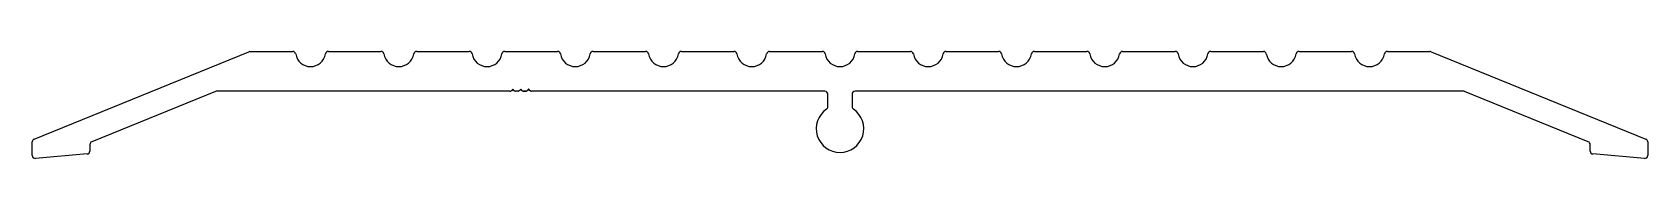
# Model space of a CAD drawing. Header units: inches. Extents: x -102 to 102, y -1 to 13.
import ezdxf

# ---------------------------------------------------------------- set-up
doc = ezdxf.new("R2010")
doc.units = ezdxf.units.IN
doc.header["$MEASUREMENT"] = 0
doc.layers.add('1', color=7, linetype='Continuous')

msp = doc.modelspace()

# ---------------------------------------------------------------- linework, layer by layer
at = {"layer": '1', "color": 7, "linetype": 'Continuous'}
for p, q in [((-101.36, 1.83), (-74.36, 12.81)), ((-74.22, 12.84), (-68.85, 12.84)), ((-64.35, 12.84), (-57.75, 12.84)), ((-53.25, 12.84), (-46.65, 12.84)), ((-42.15, 12.84), (-35.55, 12.84)), ((-31.05, 12.84), (-24.45, 12.84)), ((-19.95, 12.84), (-13.35, 12.84)), ((-8.85, 12.84), (-2.25, 12.84)), ((2.25, 12.84), (8.85, 12.84)), ((13.35, 12.84), (19.95, 12.84)), ((24.45, 12.84), (31.05, 12.84)), ((35.55, 12.84), (42.15, 12.84)), ((46.65, 12.84), (53.25, 12.84)), ((57.75, 12.84), (64.35, 12.84)), ((68.85, 12.84), (74.21, 12.84)), ((74.36, 12.81), (101.36, 1.83)), ((-78.56, 7.81), (-94.12, 1.48)), ((-42.79, 7.84), (-78.42, 7.84)), ((-41.52, 7.84), (-42.79, 7.84)), ((-41.17, 8.08), (-41.34, 7.91)), ((-40.99, 7.91), (-41.16, 8.08)), ((-40.52, 7.84), (-40.81, 7.84)), ((-40.17, 8.08), (-40.34, 7.91)), ((-39.99, 7.91), (-40.16, 8.08)), ((-39.52, 7.84), (-39.81, 7.84)), ((-39.81, 7.84), (-39.52, 7.84)), ((-39.52, 7.84), (-39.81, 7.84)), ((-39.81, 7.84), (-39.52, 7.84)), ((-39.52, 7.84), (-39.81, 7.84)), ((-39.17, 8.08), (-39.34, 7.91)), ((-38.99, 7.91), (-39.16, 8.08)), ((-38.06, 7.84), (-38.81, 7.84)), ((-38.81, 7.84), (-38.81, 7.84)), ((-1.91, 7.84), (-38.06, 7.84)), ((-1.53, 5.9), (-1.53, 7.46)), ((1.52, 7.46), (1.52, 5.9)), ((78.42, 7.84), (1.9, 7.84)), ((94.12, 1.48), (78.56, 7.81)), ((-101.6, -0.24), (-101.6, 1.48)), ((-94.36, 1.13), (-94.36, 0.32)), ((94.36, 0.32), (94.36, 1.13)), ((101.6, 1.48), (101.6, -0.24)), ((-94.71, -0.05), (-101.19, -0.62)), ((101.19, -0.62), (94.71, -0.05))]:
    msp.add_line(p, q, dxfattribs=at)
for centre, radius, start, end in [((-74.22, 12.46), 0.38, 90, 112.119), ((-68.85, 12.46), 0.38, 9.5941, 90), ((-66.6, 12.84), 1.9, 189.5941, 350.4059), ((-64.35, 12.46), 0.38, 90, 170.4059), ((-57.75, 12.46), 0.38, 9.5941, 90), ((-55.5, 12.84), 1.9, 189.5941, 350.4059), ((-53.25, 12.46), 0.38, 90, 170.4059), ((-46.65, 12.46), 0.38, 9.5941, 90), ((-44.4, 12.84), 1.9, 189.5941, 350.4059), ((-42.15, 12.46), 0.38, 90, 170.4059), ((-35.55, 12.46), 0.38, 9.5941, 90), ((-33.3, 12.84), 1.9, 189.5941, 350.4059), ((-31.05, 12.46), 0.38, 90, 170.4059), ((-24.45, 12.46), 0.38, 9.5941, 90), ((-22.2, 12.84), 1.9, 189.5941, 350.4059), ((-19.95, 12.46), 0.38, 90, 170.4059), ((-13.35, 12.46), 0.38, 9.5941, 90), ((-11.1, 12.84), 1.9, 189.5941, 350.4059), ((-8.85, 12.46), 0.38, 90, 170.4059), ((-2.25, 12.46), 0.38, 9.5941, 90), ((0, 12.84), 1.9, 189.5941, 350.4059), ((2.25, 12.46), 0.38, 90, 170.4059), ((8.85, 12.46), 0.38, 9.5941, 90), ((11.1, 12.84), 1.9, 189.5941, 350.4059), ((13.35, 12.46), 0.38, 90, 170.4059), ((19.95, 12.46), 0.38, 9.5941, 90), ((22.2, 12.84), 1.9, 189.5941, 350.4059), ((24.45, 12.46), 0.38, 90, 170.4059), ((31.05, 12.46), 0.38, 9.5941, 90), ((33.3, 12.84), 1.9, 189.5941, 350.4059), ((35.55, 12.46), 0.38, 90, 170.4059), ((42.15, 12.46), 0.38, 9.5941, 90), ((44.4, 12.84), 1.9, 189.5941, 350.4059), ((46.65, 12.46), 0.38, 90, 170.4059), ((53.25, 12.46), 0.38, 9.5941, 90), ((55.5, 12.84), 1.9, 189.5941, 350.4059), ((57.75, 12.46), 0.38, 90, 170.4059), ((64.35, 12.46), 0.38, 9.5941, 90), ((66.6, 12.84), 1.9, 189.5941, 350.4059), ((68.85, 12.46), 0.38, 90, 170.4059), ((74.21, 12.46), 0.38, 67.881, 90), ((-78.42, 7.46), 0.38, 90, 112.119), ((-41.52, 8.09), 0.25, 270, 315), ((-41.16, 8.08), 0.008, 45, 135), ((-40.81, 8.09), 0.25, 225, 270), ((-40.52, 8.09), 0.25, 270, 315), ((-40.16, 8.08), 0.008, 45, 135), ((-39.81, 8.09), 0.25, 225, 270), ((-39.52, 8.09), 0.25, 270, 315), ((-39.16, 8.08), 0.008, 45, 135), ((-38.81, 8.09), 0.25, 225, 270), ((-1.91, 7.46), 0.38, 0, 90), ((1.9, 7.46), 0.38, 90, 180), ((78.42, 7.46), 0.38, 67.881, 90), ((0, 3.12), 2.99, 124.4802, 55.5198), ((-1.91, 5.9), 0.38, 304.4802, 360), ((1.9, 5.9), 0.38, 180, 235.5198), ((-101.22, 1.48), 0.38, 112.119, 180), ((-94.74, 0.32), 0.38, 275, 360), ((-93.98, 1.13), 0.38, 112.119, 180), ((93.98, 1.13), 0.38, 0, 67.881), ((94.74, 0.32), 0.38, 180, 265), ((101.22, 1.48), 0.38, 360, 67.881), ((-101.22, -0.24), 0.38, 180, 275), ((101.22, -0.24), 0.38, 265, 0)]:
    msp.add_arc(centre, radius, start, end, dxfattribs=at)

doc.saveas('drawing.dxf')
